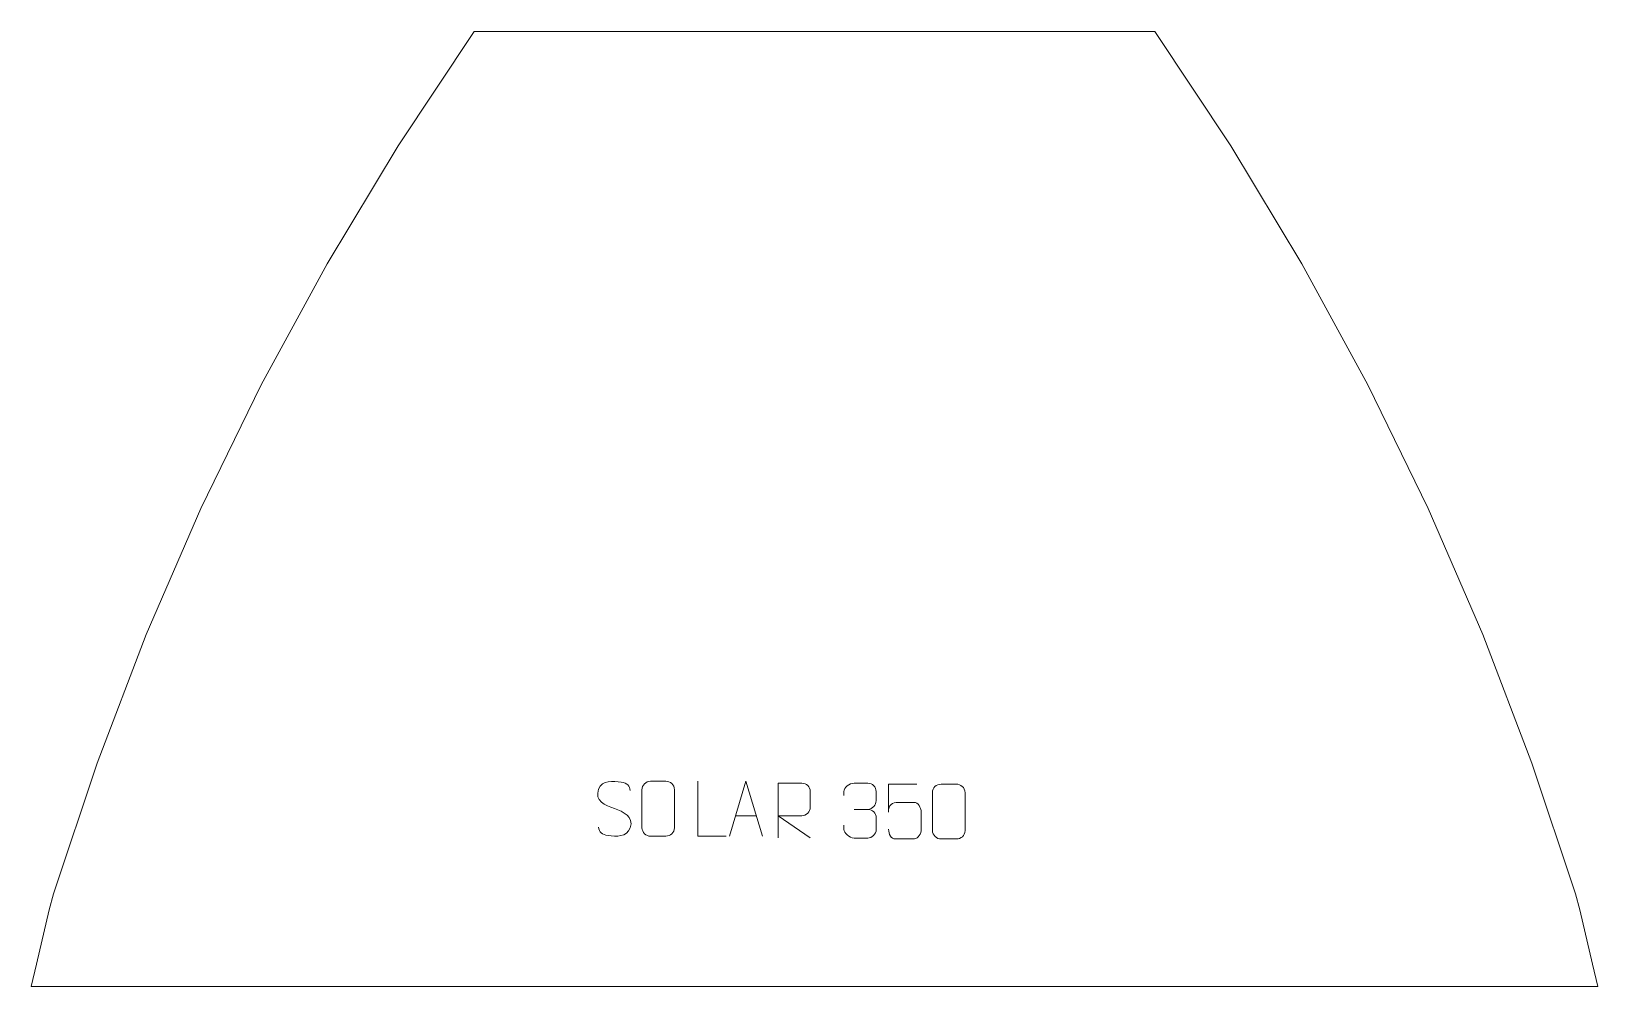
# Model space of a CAD drawing. Header units: millimetres. Extents: x -353 to 361, y 943 to 1378.
import ezdxf

# ---------------------------------------------------------------- set-up
doc = ezdxf.new("R2010")
doc.units = ezdxf.units.MM
doc.header["$MEASUREMENT"] = 0
doc.layers.add('layer 1', color=7, linetype='Continuous')

msp = doc.modelspace()

# ---------------------------------------------------------------- linework, layer by layer
at = {"layer": 'layer 1', "color": 242, "lineweight": 9}
msp.add_open_spline([(-185.7672, 1325.9601), (-185.7672, 1325.9601), (-151.0478, 1378.1397), (-151.0478, 1378.1397), (-151.0478, 1378.1397), (-151.0478, 1378.1397), (158.952, 1378.1397), (158.952, 1378.1397), (158.952, 1378.1397), (158.952, 1378.1397), (193.6714, 1325.9601), (193.6714, 1325.9601), (193.6714, 1325.9601), (193.6714, 1325.9601), (226.0436, 1272.2915), (226.0436, 1272.2915), (226.0436, 1272.2915), (226.0436, 1272.2915), (256.0004, 1217.241), (256.0004, 1217.241), (256.0004, 1217.241), (256.0004, 1217.241), (283.4867, 1160.9122), (283.4867, 1160.9122), (283.4867, 1160.9122), (283.4867, 1160.9122), (308.4457, 1103.423), (308.4457, 1103.423), (308.4457, 1103.423), (308.4457, 1103.423), (330.8296, 1044.8823), (330.8296, 1044.8823), (330.8296, 1044.8823), (330.8296, 1044.8823), (350.5951, 985.4038), (350.5951, 985.4038), (350.5951, 985.4038), (350.5951, 985.4038), (352.6556, 978.139), (352.6556, 978.139), (352.6556, 978.139), (352.6556, 978.139), (358.4553, 953.3638), (358.4553, 953.3638), (358.4553, 953.3638), (358.4553, 953.3638), (360.7624, 943.139), (360.7624, 943.139), (360.7624, 943.139), (360.7624, 943.139), (-352.8582, 943.139), (-352.8582, 943.139), (-352.8582, 943.139), (-352.8582, 943.139), (-350.5505, 953.3638), (-350.5505, 953.3638), (-350.5505, 953.3638), (-350.5505, 953.3638), (-344.7508, 978.139), (-344.7508, 978.139), (-344.7508, 978.139), (-344.7508, 978.139), (-342.6903, 985.4038), (-342.6903, 985.4038), (-342.6903, 985.4038), (-342.6903, 985.4038), (-322.9248, 1044.8823), (-322.9248, 1044.8823), (-322.9248, 1044.8823), (-322.9248, 1044.8823), (-300.5409, 1103.423), (-300.5409, 1103.423), (-300.5409, 1103.423), (-300.5409, 1103.423), (-275.5819, 1160.9122), (-275.5819, 1160.9122), (-275.5819, 1160.9122), (-275.5819, 1160.9122), (-248.0956, 1217.241), (-248.0956, 1217.241), (-248.0956, 1217.241), (-248.0956, 1217.241), (-218.137, 1272.2915), (-218.137, 1272.2915), (-218.137, 1272.2915), (-218.137, 1272.2915), (-185.7672, 1325.9601), (-185.7672, 1325.9601)], degree=3, knots=[0, 0, 0, 0, 0.04347826, 0.04347826, 0.04347826, 0.04347826, 0.08695652, 0.08695652, 0.08695652, 0.08695652, 0.13043478, 0.13043478, 0.13043478, 0.13043478, 0.17391304, 0.17391304, 0.17391304, 0.17391304, 0.2173913, 0.2173913, 0.2173913, 0.2173913, 0.26086957, 0.26086957, 0.26086957, 0.26086957, 0.30434783, 0.30434783, 0.30434783, 0.30434783, 0.34782609, 0.34782609, 0.34782609, 0.34782609, 0.39130435, 0.39130435, 0.39130435, 0.39130435, 0.43478261, 0.43478261, 0.43478261, 0.43478261, 0.47826087, 0.47826087, 0.47826087, 0.47826087, 0.52173913, 0.52173913, 0.52173913, 0.52173913, 0.56521739, 0.56521739, 0.56521739, 0.56521739, 0.60869565, 0.60869565, 0.60869565, 0.60869565, 0.65217391, 0.65217391, 0.65217391, 0.65217391, 0.69565217, 0.69565217, 0.69565217, 0.69565217, 0.73913043, 0.73913043, 0.73913043, 0.73913043, 0.7826087, 0.7826087, 0.7826087, 0.7826087, 0.82608696, 0.82608696, 0.82608696, 0.82608696, 0.86956522, 0.86956522, 0.86956522, 0.86956522, 0.91304348, 0.91304348, 0.91304348, 0.91304348, 1, 1, 1, 1], dxfattribs=at)
at = {"layer": 'layer 1', "color": 250, "lineweight": 9}
for points, knots in [([(-87.2337, 1024.3302), (-91.482, 1025.8006), (-96.3901, 1027.5964), (-94.385, 1033.1167), (-94.385, 1033.1167), (-92.8815, 1037.2566), (-87.6679, 1036.8681), (-84.0643, 1036.267), (-84.0643, 1036.267), (-81.2037, 1035.7898), (-80.339, 1034.5766), (-80.0284, 1032.4925)], [0, 0, 0, 0, 0.25, 0.25, 0.25, 0.25, 0.5, 0.5, 0.5, 0.5, 1, 1, 1, 1]), ([(-70.7587, 1036.6328), (-68.433, 1036.6328), (-66.1069, 1036.6328), (-63.7808, 1036.6328), (-63.7808, 1036.6328), (-61.8342, 1036.6684), (-59.8428, 1035.1768), (-59.8161, 1032.7392), (-59.8161, 1032.7392), (-59.8165, 1026.9923), (-59.8165, 1021.245), (-59.8161, 1015.4973), (-59.8161, 1015.4973), (-59.9559, 1013.1739), (-61.6331, 1011.6943), (-63.7808, 1011.6835), (-63.7808, 1011.6835), (-66.1127, 1011.6839), (-68.4446, 1011.6839), (-70.7761, 1011.6835), (-70.7761, 1011.6835), (-72.7011, 1011.5781), (-74.6732, 1013.4626), (-74.662, 1015.4799), (-74.662, 1015.4799), (-74.6617, 1021.25), (-74.6617, 1027.0197), (-74.662, 1032.789), (-74.662, 1032.789), (-74.6578, 1034.9271), (-72.9111, 1036.6463), (-70.7587, 1036.6328)], [0, 0, 0, 0, 0.11111111, 0.11111111, 0.11111111, 0.11111111, 0.22222222, 0.22222222, 0.22222222, 0.22222222, 0.33333333, 0.33333333, 0.33333333, 0.33333333, 0.44444444, 0.44444444, 0.44444444, 0.44444444, 0.55555556, 0.55555556, 0.55555556, 0.55555556, 0.66666667, 0.66666667, 0.66666667, 0.66666667, 0.77777778, 0.77777778, 0.77777778, 0.77777778, 1, 1, 1, 1]), ([(-36.29, 1011.6795), (-36.29, 1011.6795), (-49.2391, 1011.6795), (-49.2391, 1011.6795), (-49.2391, 1011.6795), (-49.2391, 1011.6795), (-49.2391, 1036.6331), (-49.2391, 1036.6331)], [0, 0, 0, 0, 0.33333333, 0.33333333, 0.33333333, 0.33333333, 1, 1, 1, 1]), ([(-34.7096, 1011.6796), (-34.7096, 1011.6796), (-27.3386, 1036.6331), (-27.3386, 1036.6331), (-27.3386, 1036.6331), (-27.3386, 1036.6331), (-19.7687, 1011.6796), (-19.7687, 1011.6796)], [0, 0, 0, 0, 0.33333333, 0.33333333, 0.33333333, 0.33333333, 1, 1, 1, 1]), ([(-12.6569, 1010.8369), (-12.6569, 1010.8369), (-12.6569, 1035.7904), (-12.6569, 1035.7904), (-12.6569, 1035.7904), (-9.0621, 1035.7904), (-5.4666, 1035.7904), (-1.8714, 1035.7904), (-1.8714, 1035.7904), (0.4539, 1035.7527), (2.0112, 1034.2627), (2.0071, 1031.8963), (2.0071, 1031.8963), (2.0067, 1029.8608), (2.0067, 1026.8014), (2.0071, 1024.7654), (2.0071, 1024.7654), (2.0006, 1022.8899), (0.1883, 1020.9481), (-1.8212, 1020.929), (-1.8212, 1020.929), (-1.8212, 1020.929), (-12.6569, 1020.929), (-12.6569, 1020.929), (-12.6569, 1020.929), (-12.6569, 1020.929), (1.9978, 1010.8369), (1.9978, 1010.8369)], [0, 0, 0, 0, 0.125, 0.125, 0.125, 0.125, 0.25, 0.25, 0.25, 0.25, 0.375, 0.375, 0.375, 0.375, 0.5, 0.5, 0.5, 0.5, 0.625, 0.625, 0.625, 0.625, 0.75, 0.75, 0.75, 0.75, 1, 1, 1, 1]), ([(17.3106, 1030.1061), (17.3106, 1030.1061), (17.3106, 1031.9633), (17.3106, 1031.9633), (17.3106, 1031.9633), (17.2963, 1033.7052), (19.9608, 1035.8233), (22.0199, 1035.8006), (22.0199, 1035.8006), (24.084, 1035.8006), (26.148, 1035.8006), (28.2117, 1035.8006), (28.2117, 1035.8006), (30.4062, 1035.8094), (32.0045, 1033.9626), (32.0489, 1032.0505), (32.0489, 1032.0505), (32.0485, 1030.6154), (32.0485, 1029.1803), (32.0489, 1027.7448), (32.0489, 1027.7448), (32.0003, 1026.0913), (30.3977, 1023.8613), (28.1994, 1023.8713), (28.1994, 1023.8713), (30.4031, 1023.8601), (32.0111, 1022.0569), (32.0651, 1019.9974), (32.0651, 1019.9974), (32.0647, 1018.2127), (32.0647, 1016.428), (32.0651, 1014.6429), (32.0651, 1014.6429), (32.0752, 1012.5815), (30.0203, 1010.8184), (28.1994, 1010.8265), (28.1994, 1010.8265), (26.1341, 1010.8268), (24.0689, 1010.8268), (22.0033, 1010.8265), (22.0033, 1010.8265), (19.8347, 1010.838), (17.3037, 1013.2382), (17.2851, 1014.7), (17.2851, 1014.7), (17.2851, 1014.7), (17.2851, 1016.6086), (17.2851, 1016.6086)], [0, 0, 0, 0, 0.07692308, 0.07692308, 0.07692308, 0.07692308, 0.15384615, 0.15384615, 0.15384615, 0.15384615, 0.23076923, 0.23076923, 0.23076923, 0.23076923, 0.30769231, 0.30769231, 0.30769231, 0.30769231, 0.38461538, 0.38461538, 0.38461538, 0.38461538, 0.46153846, 0.46153846, 0.46153846, 0.46153846, 0.53846154, 0.53846154, 0.53846154, 0.53846154, 0.61538462, 0.61538462, 0.61538462, 0.61538462, 0.69230769, 0.69230769, 0.69230769, 0.69230769, 0.76923077, 0.76923077, 0.76923077, 0.76923077, 0.84615385, 0.84615385, 0.84615385, 0.84615385, 1, 1, 1, 1]), ([(50.5126, 1035.3157), (50.5126, 1035.3157), (37.6609, 1035.3157), (37.6609, 1035.3157), (37.6609, 1035.3157), (37.6612, 1031.0851), (37.6612, 1026.8542), (37.6609, 1022.623), (37.6609, 1022.623), (37.6606, 1025.9331), (39.2916, 1027.0049), (42.1036, 1027.0654), (42.1036, 1027.0654), (44.5432, 1027.0657), (46.9827, 1027.0657), (49.4219, 1027.0654), (49.4219, 1027.0654), (51.0717, 1027.0722), (52.5466, 1024.6917), (52.5751, 1022.623), (52.5751, 1022.623), (52.5748, 1020.0357), (52.5748, 1017.4481), (52.5751, 1014.8604), (52.5751, 1014.8604), (52.6213, 1012.901), (51.1219, 1010.4647), (49.496, 1010.4062), (49.496, 1010.4062), (47.5395, 1010.4065), (42.6445, 1010.4065), (40.6875, 1010.4062), (40.6875, 1010.4062), (38.842, 1010.3974), (37.7349, 1012.3622), (37.7141, 1014.9133)], [0, 0, 0, 0, 0.1, 0.1, 0.1, 0.1, 0.2, 0.2, 0.2, 0.2, 0.3, 0.3, 0.3, 0.3, 0.4, 0.4, 0.4, 0.4, 0.5, 0.5, 0.5, 0.5, 0.6, 0.6, 0.6, 0.6, 0.7, 0.7, 0.7, 0.7, 0.8, 0.8, 0.8, 0.8, 1, 1, 1, 1]), ([(61.5989, 1035.3374), (63.9246, 1035.3374), (66.2507, 1035.3374), (68.5768, 1035.3374), (68.5768, 1035.3374), (70.5234, 1035.373), (72.5148, 1033.8814), (72.5415, 1031.4438), (72.5415, 1031.4438), (72.5411, 1025.6969), (72.5411, 1019.9496), (72.5415, 1014.2019), (72.5415, 1014.2019), (72.4017, 1011.8785), (70.7245, 1010.3989), (68.5768, 1010.3881), (68.5768, 1010.3881), (66.2449, 1010.3885), (63.913, 1010.3885), (61.5815, 1010.3881), (61.5815, 1010.3881), (59.6565, 1010.2827), (57.6844, 1012.1672), (57.6956, 1014.1845), (57.6956, 1014.1845), (57.6959, 1019.9546), (57.6959, 1025.7243), (57.6956, 1031.4936), (57.6956, 1031.4936), (57.6998, 1033.6317), (59.4465, 1035.3509), (61.5989, 1035.3374)], [0, 0, 0, 0, 0.11111111, 0.11111111, 0.11111111, 0.11111111, 0.22222222, 0.22222222, 0.22222222, 0.22222222, 0.33333333, 0.33333333, 0.33333333, 0.33333333, 0.44444444, 0.44444444, 0.44444444, 0.44444444, 0.55555556, 0.55555556, 0.55555556, 0.55555556, 0.66666667, 0.66666667, 0.66666667, 0.66666667, 0.77777778, 0.77777778, 0.77777778, 0.77777778, 1, 1, 1, 1]), ([(-87.2337, 1024.3301), (-83.2151, 1022.6834), (-78.1856, 1020.7951), (-80.0196, 1015.4348), (-80.0196, 1015.4348), (-81.4794, 1011.1684), (-86.3902, 1011.4251), (-90.1163, 1011.9798), (-90.1163, 1011.9798), (-92.8663, 1012.3896), (-94.0872, 1013.6031), (-94.4652, 1015.7153)], [0, 0, 0, 0, 0.25, 0.25, 0.25, 0.25, 0.5, 0.5, 0.5, 0.5, 1, 1, 1, 1])]:
    msp.add_open_spline(points, degree=3, knots=knots, dxfattribs=at)
for points in [[(-31.987, 1020.929), (-31.987, 1020.929), (-22.4913, 1020.929), (-22.4913, 1020.929)], [(22.0203, 1023.8609), (22.0203, 1023.8609), (28.2167, 1023.8609), (28.2167, 1023.8609)]]:
    msp.add_open_spline(points, degree=3, dxfattribs=at)

doc.saveas('drawing.dxf')
